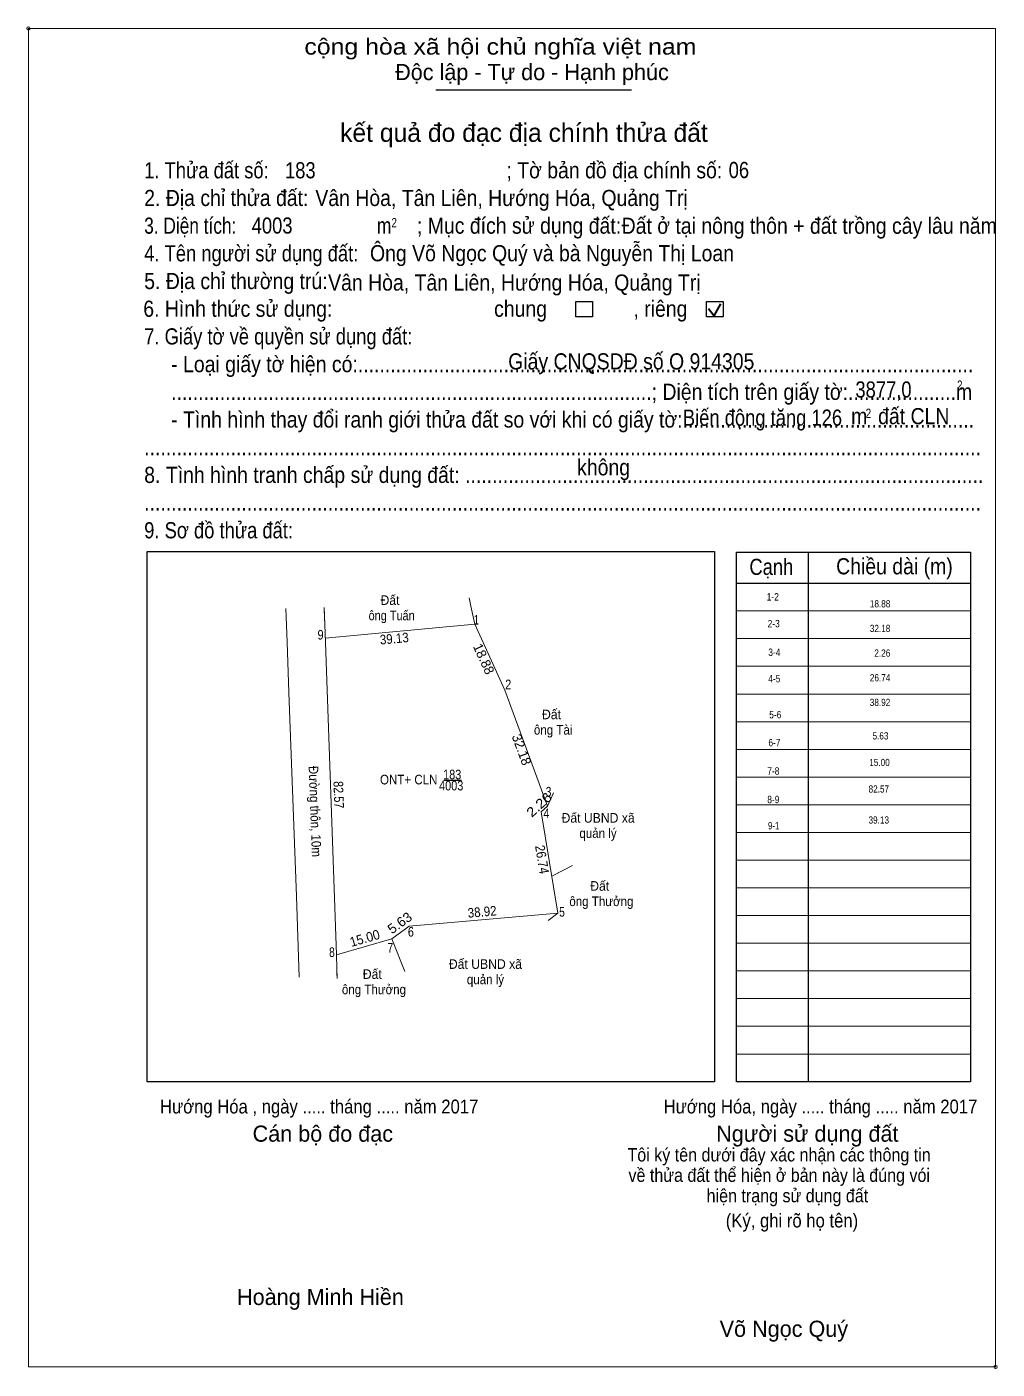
# Model space of a CAD drawing. Header units: metres. Extents: x 548794 to 550590, y 1837796 to 1838192.
# Drawn here: x 549884 to 550052.3, y 1837884.4 to 1838117 of the extents above; entities that cross this region are included whole.
import ezdxf
from ezdxf.enums import TextEntityAlignment as Align

# ---------------------------------------------------------------- set-up
doc = ezdxf.new("R2010")
doc.units = ezdxf.units.M
doc.header["$LTSCALE"] = 1.1
doc.header["$PDMODE"] = 32
doc.header["$PDSIZE"] = 0.55
doc.linetypes.add('MEDIUM_DASHED', pattern=[4.5, 3, -1.5])
for name, color, linetype, lineweight in [('1', 7, 'Continuous', 13), ('63', 7, 'Continuous', 13), ('7', 7, 'Continuous', 13)]:
    doc.layers.add(name, color=color, linetype=linetype, lineweight=lineweight)
doc.layers.add('30', color=7, linetype='Continuous')
doc.layers.add('6', color=7, linetype='Continuous')

msp = doc.modelspace()

# ---------------------------------------------------------------- linework, layer by layer
at = {"layer": '63'}
for p, q in [((549929.19, 1838010.39), (549928.98, 1838016.2)), ((549929.19, 1838010.39), (549928.98, 1838016.2)), ((549935.77, 1838011.94), (549935.62, 1838016.37)), ((549935.77, 1838011.94), (549935.62, 1838016.13)), ((549937.74, 1837956.16), (549935.77, 1838011.94)), ((549961.73, 1838013.47), (549935.8, 1838011.06)), ((549929.51, 1838001.66), (549929.19, 1838010.39)), ((549929.51, 1838001.66), (549929.19, 1838010.39)), ((549974.36, 1837981.95), (549973.24, 1837980.93)), ((549974.36, 1837981.95), (549973.24, 1837980.93)), ((549974.36, 1837981.95), (549973.24, 1837980.93)), ((549973.24, 1837980.93), (549976.15, 1837963.38)), ((549931.27, 1837952.3), (549930.81, 1837966.36)), ((549976.15, 1837963.38), (549974.47, 1837962.14)), ((549947.32, 1837958.92), (549949.58, 1837953.26)), ((549937.84, 1837952.06), (549937.8, 1837953.87)), ((549937.84, 1837952.06), (549937.82, 1837952.98))]:
    msp.add_line(p, q, dxfattribs=at)
at = {"layer": '63', "lineweight": 25}
msp.add_line((549956.36, 1837986.42), (549959.42, 1837986.42), dxfattribs=at)
at = {"layer": '63', "linetype": 'MEDIUM_DASHED'}
msp.add_line((549937.8, 1837953.87), (549937.74, 1837956.16), dxfattribs=at)
at = {"layer": '63'}
for points in [[(549960.78, 1838018.03), (549961.07, 1838016.61), (549961.73, 1838013.47)], [(549974.36, 1837981.95), (549966.96, 1838002.04), (549961.73, 1838013.47)], [(549961.73, 1838013.47), (549966.96, 1838002.04), (549974.36, 1837981.95), (549973.24, 1837980.93)], [(549930.81, 1837966.36), (549930.36, 1837978.57), (549929.51, 1838001.66)], [(549975.4, 1837984.24), (549974.36, 1837981.95), (549975.4, 1837984.24)], [(549975.4, 1837984.24), (549974.36, 1837981.95), (549975.4, 1837984.24)], [(549974.36, 1837981.95), (549975.4, 1837984.24), (549974.36, 1837981.95)], [(549975.1, 1837969.78), (549978.66, 1837971.63), (549975.44, 1837969.96), (549978.66, 1837971.63)], [(549975.44, 1837969.96), (549978.66, 1837971.63), (549975.44, 1837969.96)], [(549937.74, 1837956.16), (549947.32, 1837958.92), (549950.35, 1837961.13), (549976.15, 1837963.38)]]:
    msp.add_lwpolyline(points, dxfattribs=at)
at = {"layer": '7', "lineweight": 25}
for p, q in [((549954.97, 1838106.1), (549988.89, 1838106.1)), ((549954.97, 1838106.1), (549988.89, 1838106.1)), ((550019.53, 1838025.94), (550019.53, 1837934.18)), ((550019.53, 1838025.94), (550019.53, 1837934.18)), ((550007.13, 1838020.58), (550047.69, 1838020.58)), ((550007.13, 1838020.58), (550047.69, 1838020.58))]:
    msp.add_line(p, q, dxfattribs=at)
at = {"layer": '7', "lineweight": 35}
for p, q in [((550002.28, 1838068.18), (550003.23, 1838066.94)), ((550002.28, 1838068.18), (550003.23, 1838066.94)), ((550003.23, 1838066.94), (550004.39, 1838069.02)), ((550003.23, 1838066.94), (550004.39, 1838069.02))]:
    msp.add_line(p, q, dxfattribs=at)
at = {"layer": '7'}
for p, q in [((550007.13, 1838015.78), (550047.69, 1838015.78)), ((550007.13, 1838015.78), (550047.69, 1838015.78)), ((550007.13, 1838010.98), (550047.69, 1838010.98)), ((550007.13, 1838010.98), (550047.69, 1838010.98)), ((550007.13, 1838006.18), (550047.69, 1838006.18)), ((550007.13, 1838006.18), (550047.69, 1838006.18)), ((550007.13, 1838001.38), (550047.69, 1838001.38)), ((550007.13, 1838001.38), (550047.69, 1838001.38)), ((550007.13, 1837996.58), (550047.69, 1837996.58)), ((550007.13, 1837996.58), (550047.69, 1837996.58)), ((550007.13, 1837991.78), (550047.69, 1837991.78)), ((550007.13, 1837991.78), (550047.69, 1837991.78)), ((550007.13, 1837986.98), (550047.69, 1837986.98)), ((550007.13, 1837986.98), (550047.69, 1837986.98)), ((550007.13, 1837982.18), (550047.69, 1837982.18)), ((550007.13, 1837977.38), (550047.69, 1837977.38)), ((550007.13, 1837977.38), (550047.69, 1837977.38)), ((550007.13, 1837972.58), (550047.69, 1837972.58)), ((550007.13, 1837972.58), (550047.69, 1837972.58)), ((550007.13, 1837967.78), (550047.69, 1837967.78)), ((550007.13, 1837967.78), (550047.69, 1837967.78)), ((550007.13, 1837962.98), (550047.69, 1837962.98)), ((550007.13, 1837962.98), (550047.69, 1837962.98)), ((550007.13, 1837958.18), (550047.69, 1837958.18)), ((550007.13, 1837958.18), (550047.69, 1837958.18)), ((550007.13, 1837953.38), (550047.69, 1837953.38)), ((550007.13, 1837953.38), (550047.69, 1837953.38)), ((550007.13, 1837948.58), (550047.69, 1837948.58)), ((550007.13, 1837948.58), (550047.69, 1837948.58)), ((550007.13, 1837943.78), (550047.69, 1837943.78)), ((550007.13, 1837943.78), (550047.69, 1837943.78)), ((550007.13, 1837938.98), (550047.69, 1837938.98)), ((550007.13, 1837938.98), (550047.69, 1837938.98))]:
    msp.add_line(p, q, dxfattribs=at)
msp.add_lwpolyline([(549884.32, 1838116.74), (550052.06, 1838116.74), (550052.06, 1837884.74), (549884.32, 1837884.74)], close=True, dxfattribs=at)
msp.add_lwpolyline([(549884.32, 1838116.74), (550052.06, 1838116.74), (550052.06, 1837884.74), (549884.32, 1837884.74)], close=True, dxfattribs=at)
at = {"layer": '7', "lineweight": 25}
for points in [[(549979.24, 1838069.42), (549982.12, 1838069.42), (549982.12, 1838066.73), (549979.24, 1838066.73)], [(549979.24, 1838069.42), (549982.12, 1838069.42), (549982.12, 1838066.73), (549979.24, 1838066.73)], [(550001.9, 1838069.42), (550004.79, 1838069.42), (550004.79, 1838066.73), (550001.9, 1838066.73)], [(550001.9, 1838069.42), (550004.79, 1838069.42), (550004.79, 1838066.73), (550001.9, 1838066.73)], [(549904.89, 1838026.1), (550003.29, 1838026.1), (550003.29, 1837934.18), (549904.89, 1837934.18)], [(549904.89, 1838026.1), (550003.29, 1838026.1), (550003.29, 1837934.18), (549904.89, 1837934.18)], [(550007.13, 1838025.94), (550047.69, 1838025.94), (550047.69, 1837934.18), (550007.13, 1837934.18)], [(550007.13, 1838025.94), (550047.69, 1838025.94), (550047.69, 1837934.18), (550007.13, 1837934.18)]]:
    msp.add_lwpolyline(points, close=True, dxfattribs=at)
at = {"layer": '7'}
for p in [(549884.32, 1838116.74), (550052.05, 1837884.74)]:
    msp.add_point(p, dxfattribs=at)

# ---------------------------------------------------------------- texts
at = {"layer": '1', "width": 0.9}
msp.add_text('Hướng Hóa , ngày ..... tháng ..... năm 2017', height=2.4, dxfattribs=at).set_placement((549907.14, 1837928.68))
at = {"layer": '1'}
for s, p in [('Hoàng Minh Hiền', (549920.5, 1837895.48)), ('Võ Ngọc Quý', (550004.2, 1837889.96))]:
    msp.add_text(s, height=2.8, dxfattribs=at).set_placement(p)
at = {"layer": '30'}
for s, width, p in [('1-2', 0.85, (550014.46, 1838017.58)), ('1-2', 0.85, (550014.46, 1838017.58)), ('2-3', 0.85, (550014.63, 1838012.94)), ('2-3', 0.85, (550014.63, 1838012.94)), ('3-4', 0.85, (550014.74, 1838007.98)), ('3-4', 0.85, (550014.74, 1838007.98)), ('4-5', 0.85, (550014.73, 1838003.4)), ('4-5', 0.85, (550014.73, 1838003.4)), ('5-6', 0.85, (550014.9, 1837997.16)), ('5-6', 0.85, (550014.9, 1837997.16)), ('6-7', 0.85, (550014.75, 1837992.32)), ('7-8', 0.85, (550014.56, 1837987.39)), ('8-9', 0.85, (550014.56, 1837982.46)), ('9-1', 0.8, (550014.56, 1837977.92))]:
    msp.add_text(s, height=1.28, dxfattribs=dict(at, width=width)).set_placement(p, align=Align.RIGHT)
at = {"layer": '6', "width": 0.9}
for s, p in [('Đất ở tại nông thôn + đất trồng cây lâu năm', (549987.2, 1838081.14)), ('Ông Võ Ngọc Quý và bà Nguyễn Thị Loan', (549943.56, 1838076.38))]:
    msp.add_text(s, height=2.8, dxfattribs=at).set_placement(p)
at = {"layer": '63'}
for s, width, p in [('Đất ', 0.95, (549947.32, 1838016.82)), ('ông Tuấn', 0.85, (549947.315, 1838014.16)), ('Đất ', 0.95, (549975.33, 1837997.01)), ('ông Tài', 0.9, (549975.325, 1837994.34)), ('4003', 0.85, (549957.64, 1837984.67)), ('183', 0.85, (549957.815, 1837986.6)), ('Đất UBND xã', 0.95, (549983.12, 1837979.08)), ('quản lý', 0.9, (549983.105, 1837976.42)), ('Đất ', 0.95, (549983.69, 1837967.28)), ('ông Thưởng', 0.9, (549983.685, 1837964.62)), ('Đất ', 0.95, (549944.25, 1837952)), ('Đất UBND xã', 0.95, (549963.58, 1837953.74)), ('quản lý', 0.9, (549963.585, 1837951.08)), ('ông Thưởng', 0.9, (549944.245, 1837949.34))]:
    msp.add_text(s, height=1.664, dxfattribs=dict(at, width=width)).set_placement(p, align=Align.CENTER)
for s, height, width, p in [('18.88', 1.25, 0.85, (550033.8, 1838016.39)), (' 1', 1.664, 0.75, (549962.45, 1838013.42)), (' 9', 1.664, 0.85, (549935.51, 1838010.82)), ('32.18', 1.25, 0.85, (550033.8, 1838012.12)), ('2.26', 1.25, 0.85, (550033.79, 1838007.85)), ('26.74', 1.25, 0.85, (550033.8, 1838003.58)), (' 2', 1.664, 0.85, (549968.06, 1838002.21)), ('38.92', 1.25, 0.85, (550033.79, 1837999.3)), ('5.63', 1.25, 0.85, (550033.47, 1837993.5)), ('15.00', 1.25, 0.85, (550033.69, 1837988.89)), ('ONT+ CLN ', 1.664, 0.9, (549955.81, 1837985.71)), (' 3', 1.664, 0.8, (549975.02, 1837983.62)), ('82.57', 1.25, 0.85, (550033.58, 1837984.29)), (' 4', 1.664, 0.85, (549974.68, 1837979.86)), ('39.13', 1.25, 0.85, (550033.57, 1837978.92)), (' 5', 1.664, 0.8, (549977.35, 1837962.78)), (' 6', 1.664, 0.85, (549951.18, 1837959.34)), (' 8', 1.664, 0.8, (549937.45, 1837955.8)), (' 7', 1.664, 0.8, (549947.57, 1837956.54))]:
    msp.add_text(s, height=height, dxfattribs=dict(at, width=width)).set_placement(p, align=Align.RIGHT)
for s, rotation, width, p in [('39.13', 5.294, 0.9, (549947.843, 1838010.166)), ('Đường thôn, 10m', 272.097, 0.9, (549933.2, 1837981)), ('82.57', 272.013, 0.85, (549937.305, 1837983.884)), ('2.26', 42.666, 1.15, (549973.451, 1837981.579)), ('26.74', 279.385, 0.9, (549972.586, 1837972.561)), ('5.63', 36.117, 1.05, (549949.21, 1837961.037)), ('38.92', 4.968, 0.9, (549963.078, 1837962.805)), ('15.00', 16.103, 0.95, (549942.884, 1837958.257))]:
    msp.add_text(s, height=1.664, rotation=rotation, dxfattribs=dict(at, width=width)).set_placement(p, align=Align.CENTER)
for s, rotation, p in [('18.88', 294.57, (549962.529, 1838007.116)), ('32.18', 290.214, (549969.071, 1837991.452))]:
    msp.add_text(s, height=1.664, rotation=rotation, dxfattribs=at).set_placement(p, align=Align.CENTER)
at = {"layer": '7'}
for s, height, width, p in [('cộng hòa xã hội chủ nghĩa việt nam', 2.8, 1.15, (549932.18, 1838112.2)), ('cộng hòa xã hội chủ nghĩa việt nam', 2.8, 1.15, (549932.18, 1838112.2)), ('1. Thửa đất số:', 2.8, 0.85, (549904.4, 1838090.76)), ('1. Thửa đất số:', 2.8, 0.85, (549904.4, 1838090.76)), ('183', 2.8, 0.85, (549928.82, 1838090.76)), ('; Tờ bản đồ địa chính số:', 2.8, 0.9, (549967.22, 1838090.76)), ('; Tờ bản đồ địa chính số:', 2.8, 0.9, (549967.22, 1838090.76)), ('06', 2.8, 0.85, (550005.76, 1838090.8)), ('2. Địa chỉ thửa đất:', 2.8, 0.9, (549904.4, 1838085.96)), ('2. Địa chỉ thửa đất:', 2.8, 0.9, (549904.4, 1838085.96)), ('Vân Hòa, Tân Liên, Hướng Hóa, Quảng Trị', 2.8, 0.9, (549934.08, 1838085.96)), ('3. Diện tích:', 2.8, 0.8, (549904.4, 1838081.16)), ('3. Diện tích:', 2.8, 0.8, (549904.4, 1838081.16)), ('4003', 2.8, 0.85, (549923.04, 1838081.18)), ('2', 1.6, 0.8, (549947.28, 1838082.28)), ('2', 1.6, 0.8, (549947.28, 1838082.28)), ('; Mục đích sử dụng đất:', 2.8, 0.9, (549951.7, 1838081.16)), ('; Mục đích sử dụng đất:', 2.8, 0.9, (549951.7, 1838081.16)), ('m', 2.8, 0.8, (549944.76, 1838081.16)), ('m', 2.8, 0.8, (549944.76, 1838081.16)), ('4. Tên người sử dụng đất:', 2.8, 0.85, (549904.4, 1838076.36)), ('4. Tên người sử dụng đất:', 2.8, 0.85, (549904.4, 1838076.36)), ('5. Địa chỉ thường trú:', 2.8, 0.9, (549904.4, 1838071.56)), ('5. Địa chỉ thường trú:', 2.8, 0.9, (549904.4, 1838071.56)), ('Vân Hòa, Tân Liên, Hướng Hóa, Quảng Trị', 2.8, 0.9, (549936.3, 1838071.3)), ('6. Hình thức sử dụng:', 2.8, 0.9, (549904.24, 1838066.76)), ('6. Hình thức sử dụng:', 2.8, 0.9, (549904.24, 1838066.76)), ('chung                , riêng', 2.8, 0.9, (549965.08, 1838066.76)), ('chung                , riêng', 2.8, 0.9, (549965.08, 1838066.76)), ('7. Giấy tờ về quyền sử dụng đất:', 2.8, 0.85, (549904.4, 1838061.96)), ('7. Giấy tờ về quyền sử dụng đất:', 2.8, 0.85, (549904.4, 1838061.96)), ('Giấy CNQSDĐ số O 914305', 2.8, 0.9, (549967.52, 1838057.63)), ('     - Loại giấy tờ hiện có:..................................................................................................................', 2.8, 0.9, (549904.4, 1838057.16)), ('     - Loại giấy tờ hiện có:..................................................................................................................', 2.8, 0.9, (549904.4, 1838057.16)), ('     .........................................................................................; Diện tích trên giấy tờ:....................m', 2.8, 0.9, (549904.4, 1838052.36)), ('     .........................................................................................; Diện tích trên giấy tờ:....................m', 2.8, 0.9, (549904.4, 1838052.36)), ('3877,0', 2.8, 0.85, (550027.74, 1838052.76)), ('2', 1.6, 0.8, (550045.36, 1838054.12)), ('2', 1.6, 0.8, (550045.36, 1838054.12)), ('     - Tình hình thay đổi ranh giới thửa đất so với khi có giấy tờ:......................................................', 2.8, 0.9, (549904.4, 1838047.56)), ('Biến động tăng 126', 2.8, 0.85, (549997.82, 1838047.88)), ('m  đất CLN', 2.8, 0.9, (550027, 1838048.14)), ('2', 1.6, 0.8, (550029.52, 1838049.24)), ('...........................................................................................................................................................', 2.8, 0.9, (549904.4, 1838042.76)), ('không', 2.8, 0.9, (549979.48, 1838039.28)), ('không', 2.8, 0.9, (549979.48, 1838039.28)), ('8. Tình hình tranh chấp sử dụng đất: ................................................................................................', 2.8, 0.9, (549904.4, 1838037.96)), ('8. Tình hình tranh chấp sử dụng đất: ................................................................................................', 2.8, 0.9, (549904.4, 1838037.96)), ('...........................................................................................................................................................', 2.8, 0.9, (549904.4, 1838033.16)), ('...........................................................................................................................................................', 2.8, 0.9, (549904.4, 1838033.16)), ('9. Sơ đồ thửa đất:', 2.8, 0.85, (549904.4, 1838028.36)), ('9. Sơ đồ thửa đất:', 2.8, 0.85, (549904.4, 1838028.36)), ('Cạnh', 2.8, 0.85, (550009.36, 1838022.02)), ('Cạnh', 2.8, 0.85, (550009.36, 1838022.02)), ('Chiều dài (m)', 2.8, 0.9, (550024.4, 1838022.12)), ('Chiều dài (m)', 2.8, 0.9, (550024.4, 1838022.12)), ('Hướng Hóa, ngày ..... tháng ..... năm 2017', 2.4, 0.9, (549994.48, 1837928.68)), ('(Ký, ghi rõ họ tên)', 2.4, 0.9, (550005.26, 1837908.92)), ('(Ký, ghi rõ họ tên)', 2.4, 0.9, (550005.26, 1837908.92))]:
    msp.add_text(s, height=height, dxfattribs=dict(at, width=width)).set_placement(p)
for s, p in [('Độc lập - Tự do - Hạnh phúc', (549947.92, 1838107.78)), ('Độc lập - Tự do - Hạnh phúc', (549947.92, 1838107.78)), ('Cán bộ đo đạc', (549923.2, 1837923.78)), ('Cán bộ đo đạc', (549923.2, 1837923.78)), ('Người sử dụng đất', (550003.6, 1837923.78)), ('Người sử dụng đất', (550003.6, 1837923.78))]:
    msp.add_text(s, height=2.8, dxfattribs=at).set_placement(p)
for s, height, p in [('kết quả đo đạc địa chính thửa đất', 3.2, (549970.255, 1838097.08)), ('kết quả đo đạc địa chính thửa đất', 3.2, (549970.255, 1838097.08)), ('.', 0.8, (550052.067, 1837884.36)), ('.', 0.8, (550052.067, 1837884.36))]:
    msp.add_text(s, height=height, dxfattribs=at).set_placement(p, align=Align.CENTER)
at = {"layer": '7', "width": 0.9}
for s, p in [('Tôi ký tên dưới đây xác nhận các thông tin', (550014.505, 1837920.36)), ('Tôi ký tên dưới đây xác nhận các thông tin', (550014.505, 1837920.36)), ('về thửa đất thể hiện ở bản này là đúng vói', (550014.53, 1837916.82)), ('về thửa đất thể hiện ở bản này là đúng vói', (550014.53, 1837916.82)), ('hiện trạng sử dụng đất', (550015.95, 1837913.28)), ('hiện trạng sử dụng đất', (550015.95, 1837913.28))]:
    msp.add_text(s, height=2.313, dxfattribs=at).set_placement(p, align=Align.CENTER)

doc.saveas('drawing.dxf')
